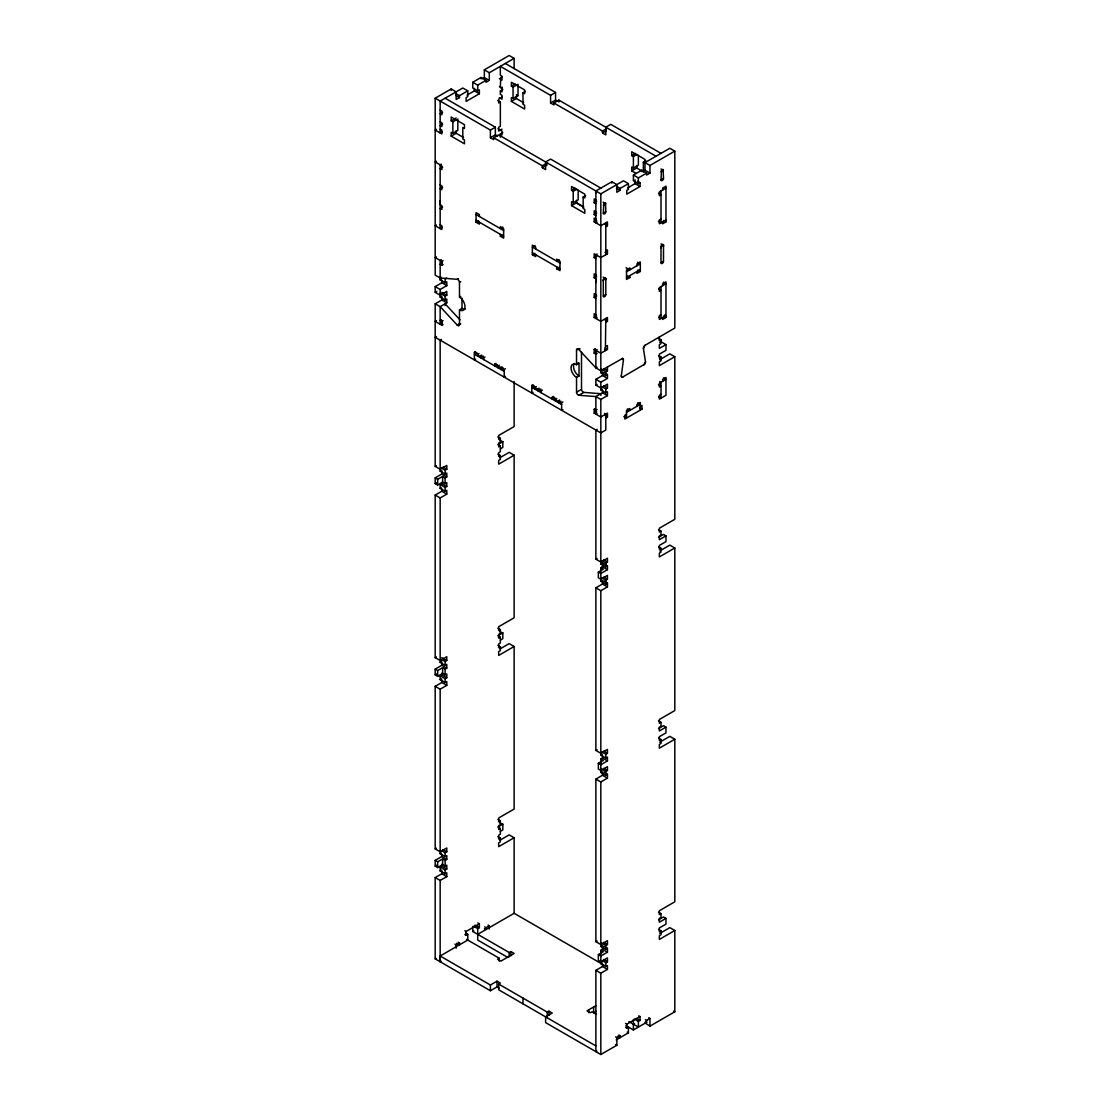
<?xml version="1.0" encoding="UTF-8"?>
<svg xmlns="http://www.w3.org/2000/svg" width="1110" height="1110" viewBox="0 0 1110 1110"><rect width="100%" height="100%" fill="white"/><g stroke="black" fill="none" stroke-linecap="round" stroke-linejoin="round"><path stroke-width="1.5" d="M499.236 988.205L497.03 986.929L490.398 990.744L435.189 958.874L435.189 877.594L441.822 873.764L446.789 876.636L446.789 872.807L445.124 873.764L440.157 870.892L440.157 867.063L441.822 866.119L446.789 868.977L446.789 865.162L445.124 866.119L442.64 864.676L437.673 867.548L435.189 866.119L435.189 860.375L441.822 856.545L446.789 859.417L446.789 855.588L445.124 856.545L440.157 853.687L440.157 689.199L446.789 685.369L446.789 681.554L445.124 682.511L440.157 679.639L440.157 675.81L441.822 674.852L446.789 677.724L446.789 673.895L445.124 674.852L442.64 673.423L437.673 676.295L435.189 674.852L435.189 669.122L441.822 665.292L446.789 668.164L446.789 664.335L445.124 665.292L440.157 662.42L440.157 497.946L446.789 494.116L446.789 490.287L445.124 491.244L440.157 488.372L440.157 484.557L441.822 483.599L446.789 486.471L446.789 482.642L445.124 483.599L442.64 482.156L437.673 485.028L435.189 483.599L435.189 477.855L441.822 474.039L446.789 476.898L446.789 473.082L445.124 474.039L440.157 471.167L440.157 340.159L441.405 339.438M440.157 276.903L440.157 278L457.167 279.304L458.416 278.582M441.156 961.163L440.157 961.746L440.157 880.452L446.789 876.636M440.157 200.702L440.157 204.684L441.822 205.641L441.822 209.457L440.157 208.5L442.64 207.071M440.157 184.76L440.157 228.591L442.238 227.397M473.665 926.253L477.702 928.584L477.702 940.059L507.672 957.375M514.138 913.044L514.138 837.745L509.171 834.873L499.93 840.214M595.862 397.671L595.862 396.575L602.48 392.746L602.48 390.123M595.862 298.548L595.862 254.731L597.097 254.01M595.862 282.62L595.862 278.638L594.197 277.68L594.197 273.851L595.862 274.808M595.862 192.96L595.862 190.975L611.874 181.735L616.841 184.593L616.841 192.252L620.143 190.337L620.143 188.423L628.427 183.636L628.427 189.38L626.775 190.337L626.775 194.167L640.026 186.508L640.026 182.678L637.542 181.249M597.097 429.32L595.862 430.042L595.862 559.149L600.829 562.007L600.829 399.447L595.862 396.575L578.851 395.271A2.345 1.346 60 0 1 576.534 392.177L576.534 377.442A7.812 4.509 60 0 1 571.012 367.882A7.812 4.509 60 0 1 576.534 364.704L579.018 363.261L579.018 376.012L576.534 377.442M441.405 277.278L440.157 278L435.189 275.127L435.189 98.207L490.398 130.092L490.398 137.737L493.714 139.652L493.714 137.737L498.681 134.865L600.829 193.848L600.829 372.669L605.796 375.541L607.447 374.583L607.447 378.399L600.829 382.228L595.862 379.356L595.862 385.101L600.829 387.973L607.447 384.143L607.447 387.973L605.796 388.93L602.064 386.766M603.313 281.066L603.313 280.067L605.796 278.638L605.796 294.566A1.762 1.013 -60.3 0 1 604.548 296.731A1.762 1.013 -60.3 0 1 603.313 295.995L603.313 280.067M605.796 279.623L605.796 278.638L603.146 277.098M661.005 247.752L661.005 246.753A1.762 1.027 -59.7 0 1 662.24 244.602A1.762 1.027 -59.7 0 1 663.502 245.31L663.489 261.266L661.005 262.695A1.762 1.013 -60.3 0 0 662.24 263.417A1.762 1.013 -60.3 0 0 663.475 261.266M663.489 246.323L663.489 245.324L661.005 243.881M623.418 359.931L622.557 358.433L623.431 359.834L621.281 376.151L622.155 377.344L644.868 364.052L645.52 362.054L643.356 348.124L644.494 345.64L674.811 328.047L674.811 151.126L669.843 148.254L644.993 162.601L649.961 165.473L674.811 151.126M621.295 375.832L621.669 377.164L622.932 377.123M661.477 170.399L661.005 179.82A1.762 1.013 -60.3 0 0 662.24 180.542A1.762 1.013 -60.3 0 0 663.475 178.391M645.021 345.238L643.384 348.415M643.869 365.023L645.507 361.86M435.189 98.207L451.201 88.966L456.168 91.839L456.168 99.484L459.485 97.583L459.485 95.668L467.768 90.881L467.768 96.626L466.117 97.583L466.117 101.398L479.367 93.753L479.367 89.924L477.702 90.881L472.735 88.009L472.735 82.279L481.019 77.492L485.986 80.364L485.986 82.279L489.302 80.364L489.302 72.719L514.138 58.372L514.138 68.612M489.302 80.364L484.335 77.492L484.335 69.847L509.171 55.5L514.138 58.372M482.253 78.685L484.335 77.492M472.735 82.279L477.702 85.151L485.986 80.364M467.033 95.127L474.386 90.881L479.367 93.753M442.64 112.401L440.157 113.831L441.822 114.788L441.822 110.958L440.157 110.001M442.64 124.195L440.157 125.624L441.822 126.582L441.822 122.752L440.157 121.809M499.347 97.638L501.998 99.165L501.998 95.349L500.346 94.392L500.346 90.881L502.83 89.452M436.438 129.37L435.189 130.092L441.822 133.921L441.822 130.092L440.157 129.135M457.833 118.936L457.833 130.411L452.866 133.283L451.201 132.326L451.201 136.142L464.452 143.8L464.452 139.971L462.801 139.014L462.801 127.539L464.452 128.496L464.452 124.667L451.201 117.022L451.201 120.851L456.168 117.979M518.009 84.194L518.009 95.668L513.042 98.526L511.377 97.583L511.377 101.398L524.628 109.057L524.628 105.228L522.976 104.271L522.976 92.796L524.628 93.753L524.628 89.924L511.377 82.279L511.377 86.094L515.109 83.944M451.201 120.851L452.866 121.809L456.585 119.644M511.377 86.094L513.042 87.052L516.76 84.901M442.238 131.757L440.157 132.964L440.157 101.079L462.801 88.009L467.768 90.881M501.998 97.264L498.681 99.165L498.681 102.994L500.346 102.037L500.346 126.263L498.681 127.22L498.681 131.049L501.998 129.135M522.976 92.796L525.46 91.367M451.201 136.142L456.168 133.283L463.536 137.529M511.377 101.398L516.358 98.526L523.712 102.786M436.438 161.255L435.189 161.963L441.822 165.792L441.822 169.622L440.157 168.665L442.64 167.221M490.398 130.092L495.365 127.22L495.365 134.865L490.398 137.737M550.588 95.349L555.555 92.477L555.555 100.122L550.588 102.994L550.588 95.349L500.346 66.336L500.346 75.258L501.998 76.215L501.998 80.045L499.347 78.519M441.405 164.113L440.157 164.835L440.157 184.912L441.822 185.87L441.822 189.699L440.157 188.742L442.64 187.312M500.346 137.168L500.346 133.921L502.83 132.478M550.588 102.994L553.89 104.909L553.89 102.994L558.871 100.122L656.038 156.232M436.438 224.997L435.189 225.719L441.822 229.548L441.822 225.719L440.157 224.761M493.714 137.737L542.304 165.792L547.272 162.92M553.89 102.994L602.48 131.049L606.213 128.899M542.304 165.792L542.304 167.707L547.272 164.835M602.48 131.049L602.48 132.964L606.213 130.814M479.367 216.478L479.367 214.563L476.051 212.648L476.051 222.208L478.535 220.779M436.438 256.882L435.189 257.589L441.822 261.419L443.056 260.697M441.405 259.74L440.157 260.462L440.157 279.914L445.124 282.772L446.789 281.815L446.789 285.645L440.157 289.474L435.189 286.602L435.189 292.346L440.157 295.204L446.789 291.389L446.789 295.204L445.124 296.162L440.157 293.29M502.83 227.148L500.346 228.591L500.346 226.676L503.649 228.591L503.649 238.15L500.346 236.236L500.346 234.321M442.335 263.028L440.157 264.291L441.822 265.248L443.056 264.527M578.185 190.06L578.185 199.897L573.218 202.769L571.567 201.812L571.567 205.641L584.817 213.286L584.817 209.457L583.152 208.5L583.152 197.025L584.817 197.982L584.817 194.167L571.567 186.508L571.567 190.337L575.285 188.187M642.926 171.453L644.993 170.246L644.993 159.41L631.743 151.765L631.743 155.594L635.475 153.444M571.567 190.337L573.218 191.295L576.95 189.144M631.743 155.594L633.394 156.552L637.126 154.401M500.346 236.236L502.83 234.807M583.152 197.025L585.636 195.596M636.155 173.438L631.743 170.885L631.743 167.069L633.394 168.026L638.375 165.154L638.375 155.317M643.342 172.119L643.342 162.282L645.826 160.853M440.157 279.914L441.405 279.193M571.567 205.641L576.534 202.769L583.888 207.015M631.743 170.885L636.71 168.026L642.607 171.426M446.678 278.055L445.124 278.957L445.124 282.772M435.189 286.602L441.822 282.772L446.789 285.645M600.829 193.848L623.459 180.777L628.427 183.636M640.026 182.678L638.375 183.636L633.394 180.777L633.394 175.033L641.677 170.246L646.644 173.118L646.644 175.033L649.961 173.118L649.961 165.473M435.189 292.346L436.854 291.389M595.862 199.897L594.197 198.94L594.197 202.769L596.681 201.326M633.394 175.033L638.375 177.905L646.644 173.118M441.405 468.059L445.124 470.21L446.789 469.252L446.789 465.423L440.157 469.252L435.189 466.38L435.189 303.821L440.157 306.679L457.167 325.022A2.345 1.346 60 0 0 459.485 324.592L459.485 309.87A7.812 4.509 60 0 0 465.007 306.679A7.812 4.509 60 0 0 459.485 297.119L459.485 282.398L460.733 281.676M627.691 187.895L635.059 183.636L640.026 186.508M440.157 289.474L440.157 297.119L441.613 296.287M603.313 205.156L605.796 203.727L603.146 202.186M661.005 171.842L663.489 170.413L661.005 168.984M535.02 245.546L532.37 247.072L559.967 263.014M435.189 303.821L441.822 299.991L446.789 302.863L446.789 299.034L445.124 299.991L440.157 297.119M595.862 211.691L594.197 210.733L594.197 214.563L596.681 213.12M446.789 302.863L440.157 306.679L440.157 324.217L442.238 323.024M603.313 213.12L605.796 211.691L605.505 202.88A2.012 1.152 -60 0 0 603.784 203.727L603.313 213.12A1.762 1.013 -60.3 0 0 604.548 213.841A1.762 1.013 -60.3 0 0 605.783 211.691M661.005 179.82L663.489 178.377L663.114 169.525A2.012 1.152 -60 0 0 661.477 170.413M535.672 248.987L535.672 247.072L532.37 245.157L532.37 254.731L534.854 253.288M459.485 297.119L460.733 296.398M595.862 219.017L594.197 218.073L594.197 221.889L596.681 220.46M597.097 222.125L595.862 222.846L595.862 190.975M436.438 320.624L435.189 321.345L441.822 325.175L443.056 324.453M665.972 188.103L659.354 191.933L659.354 195.749L661.005 194.791L658.521 193.362M441.405 319.68L440.157 320.388L441.822 321.345L443.056 320.624M459.485 309.87L461.968 308.441A7.812 4.509 60 0 0 465.451 309.024M605.796 226.676L607.447 225.719L607.447 221.889L600.829 225.719L594.197 221.889M559.135 259.671L556.651 261.1L556.651 259.185L559.967 261.1L559.967 270.66L556.651 268.745L556.651 266.844M436.438 336.566L435.189 337.287L600.829 432.914L605.796 430.042L605.796 414.099L604.548 413.392M457.167 325.022L459.97 323.399M459.485 324.592L460.733 323.884M556.651 268.745L559.135 267.316M605.796 250.902L607.447 249.944L607.447 253.774L600.829 257.589L594.197 253.774L594.197 257.589L596.681 256.16M661.005 219.017L659.354 219.974L659.354 223.804L665.972 219.974M662.656 190.018L662.656 188.103L665.972 186.189L665.972 221.889L662.656 223.804L662.656 221.889M594.197 277.68L596.681 276.237M475.635 359.196L474.386 359.917L474.386 352.272L475.635 351.551M476.87 352.744L474.386 354.173L504.204 371.392M663.489 245.324L661.005 246.753L661.005 262.695M474.386 352.272L477.702 354.173L478.951 353.466M478.951 355.38L477.702 356.088L477.702 354.173M483.266 356.074L480.463 357.684L480.463 355.769L481.712 355.061M626.498 271.784L640.303 263.805L637.653 262.279M480.463 355.769L483.78 357.684L485.014 356.962M626.498 277.514L640.303 269.55M595.862 294.566L594.197 293.609L594.197 297.438L596.681 296.009M629.828 275.599L629.828 277.514L626.512 279.429L626.512 269.855L629.828 267.94L629.828 269.855L626.096 267.704M637.001 265.72L637.001 263.805L640.317 261.891L640.317 271.45L637.001 273.365L637.001 271.45M603.313 296.009L605.796 294.566M497.308 364.538L494.824 365.967L494.824 364.066L496.059 363.345M494.824 364.066L498.126 365.967L499.375 365.259M500 366.813L498.126 367.882L498.126 365.967M503.371 368.048L500.887 369.477L500.887 367.563L502.136 366.855M500.887 367.563L504.204 369.477L505.452 368.756M595.862 314.657L594.197 313.7L594.197 317.515L596.681 316.086M597.097 317.765L595.862 318.473L595.862 298.396L594.197 297.438M505.452 376.415L504.204 377.136L504.204 369.477M605.796 322.302L607.447 321.345L607.447 317.515L600.829 321.345L594.197 317.515M576.534 364.704L576.534 349.969L579.018 348.54M576.534 349.969A2.345 1.346 60 0 1 578.851 349.553L580.086 348.831M533.05 392.357L531.815 393.065L531.815 385.42L533.05 384.698M597.097 353.466L595.862 354.173L594.197 353.216L594.197 349.4L595.446 348.679M534.298 385.892L531.815 387.335L561.632 404.539M597.097 349.636L595.862 350.358L595.862 367.882L600.829 370.754L622.557 358.433L621.78 358.655M531.815 385.42L535.117 387.335L536.366 386.613M594.197 353.216L596.681 351.787M605.796 346.528L607.447 345.571L607.447 349.4L600.829 353.216L594.197 349.4M661.005 314.657L659.354 315.615L659.354 319.43L665.972 315.615L664.737 314.893M536.671 388.347L535.117 389.249L535.117 387.335M540.986 389.041L537.878 390.831L537.878 388.93L539.127 388.209M605.38 350.594L605.796 318.473M662.656 285.645L662.656 283.73L665.972 281.815L665.972 317.515L662.656 319.43L662.656 317.515M537.878 388.93L541.194 390.831L542.443 390.123M597.097 367.174L595.862 367.882L578.851 349.553M553.349 396.894L554.722 397.685L552.239 399.128L552.239 397.213L553.488 396.492M435.189 466.38L436.438 465.673M600.829 372.669L602.175 371.892M552.239 397.213L555.555 399.128L556.79 398.407M600.829 368.839L605.796 371.711L607.447 370.754L607.447 366.924M644.993 1022.907L649.961 1026.126L674.811 1011.793L674.811 930.499L659.354 939.421L659.354 935.605L661.005 934.648L661.005 930.818L659.354 931.776L659.354 927.946L665.972 924.13L665.972 918.386L659.354 922.216L659.354 918.386L661.005 917.429L661.005 913.613L659.354 914.557L659.354 910.741L674.811 901.82L674.811 739.246L659.354 748.168L659.354 744.338L661.005 743.395L661.005 739.565L659.354 740.523L659.354 736.693L665.972 732.864L665.972 727.133L659.354 730.963L659.354 727.133L661.005 726.176L661.005 722.346L659.354 723.304L659.354 719.474L674.811 710.553L674.811 547.993L659.354 556.915L659.354 553.085L661.005 552.128L661.005 548.312L659.354 549.256L659.354 545.44L665.972 541.611L665.972 535.88L659.354 539.696L659.354 535.88L661.005 534.923L661.005 531.093L659.354 532.051L659.354 528.221L674.811 519.3L674.811 356.726L659.354 365.648L659.354 361.832L661.005 360.875L661.005 357.045L659.354 358.003L659.354 354.173L665.972 350.358L665.972 344.613L659.354 348.443L659.354 344.613L661.005 343.656L661.005 339.84L659.354 340.798L659.354 336.968M556.79 400.321L555.555 401.043L555.555 399.128M560.8 401.196L558.316 402.625L558.316 400.724L559.551 400.002M595.862 379.356L602.48 375.541L607.447 378.399M659.756 342.463L661.005 341.741L665.972 344.613M576.534 392.177L581.501 389.305L581.501 352.383M440.157 471.167L441.613 470.335M558.316 400.724L561.632 402.625L562.867 401.917M514.138 837.745L498.681 846.666L498.681 842.837L500.346 841.893L500.346 838.064L498.681 839.021L498.681 835.192L500.346 834.234L500.346 828.504L498.681 829.461L498.681 825.632L500.346 824.674L500.346 820.845L498.681 821.802L498.681 817.987L514.138 809.051L514.138 646.492L498.681 655.413L498.681 651.584L500.346 650.626L500.346 646.811L498.681 647.754L498.681 643.939L500.346 642.981L500.346 637.237L498.681 638.194L498.681 634.379L500.346 633.421L500.346 629.592L498.681 630.549L498.681 626.72L514.138 617.798L514.138 455.225L498.681 464.16L498.681 460.331L500.346 459.373L500.346 455.544L498.681 456.501L498.681 452.672L500.346 451.728L500.346 445.984L498.681 446.942L498.681 443.112L500.346 442.155L500.346 438.339L498.681 439.296L498.681 435.467L514.138 426.545L514.138 381.576M499.93 440.49L502.83 441.683L502.83 447.413L500.346 448.856M595.862 385.101L597.097 384.379M578.851 395.271L583.818 392.399L600.829 393.703L600.829 395.424M435.189 477.855L437.673 479.298L442.64 476.426L445.124 477.855L446.789 476.898M502.83 441.683L497.863 444.555L500.346 445.984M562.867 409.562L561.632 410.284L561.632 402.625M435.189 483.599L436.854 482.642M600.829 382.228L600.829 389.874L602.272 389.041M659.756 359.682L669.843 353.854L674.811 356.726M440.157 488.372L441.294 487.72M600.829 389.874L605.796 392.746L607.447 391.788L607.447 395.618L600.829 399.447M440.157 484.557L445.124 487.429L446.789 486.471M441.405 659.312L445.124 661.463L446.789 660.505L446.789 656.69L440.157 660.505L435.189 657.647L435.189 495.074L441.822 491.244L446.789 494.116M499.93 457.695L509.171 452.353L514.138 455.225M605.796 417.929L607.447 416.971L607.447 413.156L600.829 416.971L594.197 413.156L594.197 409.326L595.446 408.605M597.097 409.562L595.862 410.284L594.197 409.326M594.197 413.156L596.681 411.713M597.097 413.392L595.862 414.099L595.862 396.575M626.498 412.351L640.303 404.387L637.653 402.861M626.512 414.252L624.861 415.209L624.861 419.039L641.968 409.16L641.968 405.33L640.317 406.288M661.005 394.341L659.354 395.299L659.354 399.128L665.972 395.299L665.972 377.456L662.656 379.356L662.656 381.271M595.862 559.149L597.097 558.427M435.189 657.647L436.438 656.926M600.829 562.007L607.447 558.191L607.447 562.007L605.796 562.964L602.064 560.814M600.829 561.049L600.829 563.922L602.175 563.145M600.829 572.052L600.829 567.751L602.48 566.794L607.447 569.666L607.447 565.836L602.48 562.964M440.157 662.42L441.613 661.588M600.829 563.922L605.796 566.794L607.447 565.836M602.064 578.033L605.796 580.183L607.447 579.226L607.447 575.396L600.829 579.226L598.346 577.797L598.346 572.052L603.313 569.18L600.829 567.751M658.521 537.309L663.489 534.437L665.972 535.88M499.93 631.743L502.83 632.936L502.83 638.68L500.346 640.109M598.346 572.052L600.829 573.481L607.447 569.666M435.189 669.122L437.673 670.551L442.64 667.679L445.124 669.122L446.789 668.164M502.83 632.936L497.863 635.808L500.346 637.237M435.189 674.852L436.854 673.895M600.829 573.481L600.829 581.14L602.175 580.363M602.064 752.08L605.796 754.231L607.447 753.274L607.447 749.444L600.829 753.274L595.862 750.402L595.862 587.828L602.48 584.013L607.447 586.871L607.447 583.055L603.729 580.905M659.756 550.935L669.843 545.121L674.811 547.993M440.157 679.639L441.613 678.807M600.829 581.14L605.796 584.013L607.447 583.055M440.157 675.81L445.124 678.682L446.789 677.724M441.405 850.579L445.124 852.73L446.789 851.772L446.789 847.943L440.157 851.772L435.189 848.9L435.189 686.327L441.822 682.511L446.789 685.369M499.93 648.962L509.171 643.62L514.138 646.492M595.862 587.828L600.829 590.7L607.447 586.871M595.862 750.402L597.097 749.68M435.189 848.9L436.438 848.179M600.829 590.7L600.829 755.188L602.272 754.342M600.829 763.305L600.829 759.004L602.48 758.047L607.447 760.919L607.447 757.089L605.796 758.047L600.829 755.188M440.157 853.687L441.294 853.021M600.829 768.564L605.796 771.436L607.447 770.479L607.447 766.663L600.829 770.479L598.346 769.05L598.346 763.305L603.313 760.447L600.829 759.004M658.521 728.562L663.489 725.69L665.972 727.133M499.93 822.996L502.83 824.203L502.83 829.933L500.346 831.362M598.346 763.305L600.829 764.748L607.447 760.919M435.189 860.375L437.673 861.804L442.64 858.946L445.124 860.375L446.789 859.417M502.83 824.203L497.863 827.061L500.346 828.504M435.189 866.119L436.854 865.162M600.829 764.748L600.829 772.393L602.175 771.616M600.829 942.612L605.796 945.484L607.447 944.527L607.447 940.697L600.829 944.527L595.862 941.655L595.862 779.095L602.48 775.266L607.447 778.138L607.447 774.308L603.729 772.158M659.756 742.188L669.843 736.374L674.811 739.246M440.157 870.892L441.613 870.06M600.829 772.393L605.796 775.266L607.447 774.308M440.157 867.063L445.124 869.935L446.789 868.977M595.862 779.095L600.829 781.953L607.447 778.138M464.868 930.749L466.117 931.457L479.367 923.811L479.367 927.641L477.702 928.584M464.868 934.564L466.117 935.286L467.768 934.329L467.768 940.059L440.157 956.001L440.157 961.746M472.735 926.434L472.735 931.457L473.776 930.86M454.933 944.124L456.168 944.846L459.485 942.931L459.485 944.846L456.696 943.236M484.751 926.919L485.986 927.641L489.302 925.726L489.302 929.07M435.189 958.874L436.188 958.291M477.702 934.329L514.138 913.294L603.965 965.145M499.236 961.107L499.236 958.235L497.585 959.193L500.887 961.107L514.138 953.448L510.836 951.547L509.171 952.491L472.735 931.457M440.157 956.001L490.398 985.014L497.03 981.184L500.346 983.099L498.681 984.057L498.681 989.787L595.862 1045.897M595.862 941.655L597.097 940.947M600.829 781.953L600.829 946.442L602.175 945.664M600.829 954.572L600.829 950.271L602.48 949.314L607.447 952.172L607.447 948.356L603.729 946.206M600.829 946.442L605.796 949.314L607.447 948.356M602.064 960.538L605.796 962.703L607.447 961.746L607.447 957.916L600.829 961.746L598.346 960.303L598.346 954.572L603.313 951.7L600.829 950.271M658.521 919.829L663.489 916.957L665.972 918.386M598.346 954.572L600.829 956.001L607.447 952.172M600.829 956.001L600.829 963.646L602.175 962.87M596.861 1051.059L595.862 1051.628L595.862 970.348L602.48 966.519L607.447 969.391L607.447 965.561L605.796 966.519L600.829 963.646M659.756 933.454L669.843 927.627L674.811 930.499M595.862 970.348L600.829 973.22L607.447 969.391M498.681 984.057L547.272 1012.112L548.923 1011.154L552.239 1013.055L545.62 1016.885L545.62 1022.629L600.829 1054.5L616.841 1045.259L616.841 1037.6L620.143 1035.699L620.143 1037.6L617.659 1036.171M596.125 1005.577L587.024 1010.835L590.34 1012.736L591.991 1011.793L596.486 1014.387M596.125 1011.307L593.642 1012.736L593.642 1007.006M625.527 1023.503L626.775 1024.211L640.026 1016.566L640.026 1020.395L638.375 1021.353L634.337 1019.022M625.527 1027.319L626.775 1028.04L628.427 1027.083L628.427 1032.827L616.203 1039.89M633.394 1024.225L634.434 1023.614M645.409 1019.674L646.644 1020.395L649.961 1018.48L649.961 1026.126M625.901 1025.626L633.394 1029.955L646.644 1022.31L646.644 1020.395M659.937 358.877L661.005 358.96M505.314 63.464L555.555 92.477M661.005 153.36L610.764 124.348L605.796 127.22L605.796 134.865L602.48 132.964M555.555 100.122L557.761 101.398M484.335 69.847L489.302 72.719M643.342 162.282L644.993 163.239M516.358 94.711L518.009 95.668M644.993 170.246L649.961 173.118M499.347 86.483L501.998 88.009L501.998 91.839L500.346 90.881M497.863 100.608L500.346 102.037M455.752 93.517L459.485 95.668M616.425 186.272L620.143 188.423M455.752 95.418L459.485 97.583M616.425 188.187L620.143 190.337M663.489 220.46L665.972 221.889M445.124 98.207L495.365 127.22M498.015 128.746L501.998 131.049L501.998 134.865L500.346 133.921M600.829 188.103L550.588 159.091L545.62 161.963L545.62 169.622L542.304 167.707M658.355 221.32L661.005 222.846L661.005 190.975M495.365 134.865L497.585 136.142M594.197 202.769L595.862 203.727M575.979 202.769L583.347 207.015M594.197 214.563L595.862 215.52M604.964 224.289L607.447 225.719M663.322 282.204L665.972 283.73L659.354 287.559L659.354 291.389L661.005 290.431L658.521 288.988M637.834 270.021L640.317 271.45M604.964 252.331L607.447 253.774M627.344 276.071L629.828 277.514M594.197 257.589L595.862 258.547M663.489 316.086L665.972 317.515M658.938 317.28L661.005 318.473L661.005 286.602M476.051 214.563L503.649 230.505M476.051 220.293L503.649 236.236M532.37 252.816L559.967 268.745M476.051 222.208L479.367 224.123L479.367 222.208M532.37 254.731L535.672 256.632L535.672 254.731M658.521 338.397L661.005 339.84M604.964 319.916L607.447 321.345M658.521 355.616L661.005 357.045M663.489 377.927L665.972 379.356L659.354 383.186L659.354 387.015L661.005 386.058L658.521 384.615M604.964 347.957L607.447 349.4M604.548 349.636L605.796 350.358M659.756 381.507L661.005 382.228L661.005 398.171L658.549 396.756M603.729 368.603L607.447 370.754M603.729 372.433L607.447 374.583M441.822 292.346L446.789 295.204M603.729 385.822L607.447 387.973M639.485 407.731L641.968 409.16M602.48 392.746L607.447 395.618M627.344 408.993L629.828 410.436L629.828 408.522L626.512 410.436L626.498 418.095L623.848 416.555M604.964 415.542L607.447 416.971M497.863 436.896L500.346 438.339M658.521 529.664L661.005 531.093M497.863 454.115L500.346 455.544M658.521 546.869L661.005 548.312M443.056 467.102L446.789 469.252M603.729 559.856L607.447 562.007M603.729 577.075L607.447 579.226M435.189 495.074L440.157 497.946M497.863 628.163L500.346 629.592M658.521 720.917L661.005 722.346M497.863 645.368L500.346 646.811M658.521 738.122L661.005 739.565M441.822 657.647L446.789 660.505M603.729 751.123L607.447 753.274M603.729 768.328L607.447 770.479M435.189 686.327L440.157 689.199M497.863 819.416L500.346 820.845M658.521 912.17L661.005 913.613M497.863 836.621L500.346 838.064M658.521 929.389L661.005 930.818M443.056 849.622L446.789 851.772M603.729 942.376L607.447 944.527M603.729 959.595L607.447 961.746M673.562 1011.071L674.811 1011.793M435.189 877.594L440.157 880.452M488.053 925.005L489.302 925.726M648.726 1017.759L649.961 1018.48M477.813 922.909L479.367 923.811M638.777 1015.844L640.026 1016.566M484.432 928.654L485.986 929.542L485.986 927.641M645.409 1021.588L646.644 1022.31M475.011 925.13L479.367 927.641M636.613 1018.425L640.026 1020.395M628.898 1021.616L638.375 1027.083L638.375 1021.353M465.589 933.08L467.768 934.329M466.519 939.351L499.236 958.235M627.192 1032.106L628.427 1032.827M458.25 942.224L459.485 942.931M618.908 1034.978L620.143 1035.699M615.592 1036.893L616.841 1037.6M615.592 1044.538L616.841 1045.259M460.012 319.86L445.124 303.821L445.124 305.527M641.677 170.246L641.677 171.564M640.303 410.117L640.317 402.458L637.001 404.373L637.001 406.288M638.375 177.905L638.375 183.636M636.71 165.473L636.71 168.026M635.059 179.82L635.059 183.636M633.394 156.552L633.394 168.026M633.394 1019.563L633.394 1029.955M626.775 1024.211L626.775 1028.04M611.874 181.735L611.874 183.164M605.796 222.846L605.796 254.731M605.796 371.711L605.796 375.541M605.796 388.93L605.796 392.746M605.796 562.964L605.796 566.794M605.796 580.183L605.796 584.013M605.796 754.231L605.796 758.047M605.796 771.436L605.796 775.266M605.796 945.484L605.796 949.314M605.796 962.703L605.796 966.519M602.48 372.433L602.48 375.541M602.48 564.407L602.48 566.794M602.48 581.14L602.48 584.013M602.48 755.424L602.48 758.047M602.48 773.115L602.48 775.266M602.48 946.206L602.48 949.314M602.48 964.132L602.48 966.519M600.829 973.22L600.829 1054.5M588.675 1009.878L588.675 1012.736M576.534 200.216L576.534 202.769M573.218 191.295L573.218 202.769M558.871 100.122L558.871 102.037M548.923 1011.154L548.923 1015.456M547.272 1012.112L547.272 1017.842M541.194 390.831L541.194 392.746M522.976 998.084L522.976 1003.815M516.358 95.987L516.358 98.526M513.042 87.052L513.042 98.526M510.836 951.547L510.836 955.849M509.171 952.491L509.171 956.806M497.03 981.184L497.03 986.929M490.398 985.014L490.398 990.744M483.78 357.684L483.78 359.598M481.019 77.492L481.019 78.81M477.702 85.151L477.702 90.881M474.386 88.328L474.386 90.881M466.117 931.457L466.117 935.286M461.968 298.077L461.968 308.441M456.168 130.73L456.168 133.283M456.168 944.846L456.168 948.19M452.866 121.809L452.866 133.283M451.201 88.966L451.201 90.409M445.124 296.162L445.124 299.991M445.124 470.21L445.124 474.039M445.124 477.855L445.124 483.599M445.124 487.429L445.124 491.244M445.124 661.463L445.124 665.292M445.124 669.122L445.124 674.852M445.124 678.682L445.124 682.511M445.124 852.73L445.124 856.545M445.124 860.375L445.124 866.119M445.124 869.935L445.124 873.764M442.64 476.426L442.64 482.156M442.64 667.679L442.64 673.423M442.64 858.946L442.64 864.676M441.822 261.419L441.822 265.248M441.822 280.386L441.822 282.772M441.822 296.883L441.822 299.991M441.822 321.345L441.822 325.175M441.822 471.167L441.822 474.039M441.822 482.406L441.822 483.599M441.822 488.858L441.822 491.244M441.822 662.184L441.822 665.292M441.822 673.187L441.822 674.852M441.822 679.875L441.822 682.511M441.822 854.159L441.822 856.545M441.822 864.204L441.822 866.119M441.822 870.892L441.822 873.764M437.673 479.298L437.673 485.028M437.673 670.551L437.673 676.295M437.673 861.804L437.673 867.548M603.299 280.067A1.762 1.027 -59.7 0 1 604.548 277.916A1.762 1.027 -59.7 0 1 605.81 278.624M583.818 392.399A2.345 1.346 60 0 1 581.501 389.305M457.167 279.304A2.345 1.346 60 0 1 459.485 282.398M579.018 376.012A7.812 4.509 60 0 1 574.161 369.866A7.812 4.509 60 0 1 574.397 363.483M578.019 362.79A7.812 4.509 60 0 1 579.018 363.261M502.247 76.757A2.012 1.152 -60 0 0 500.721 77.783L500.346 87.052A1.762 1.013 -60 0 0 500.998 87.94A1.762 1.013 -60 0 0 502.261 87.149"/></g></svg>
